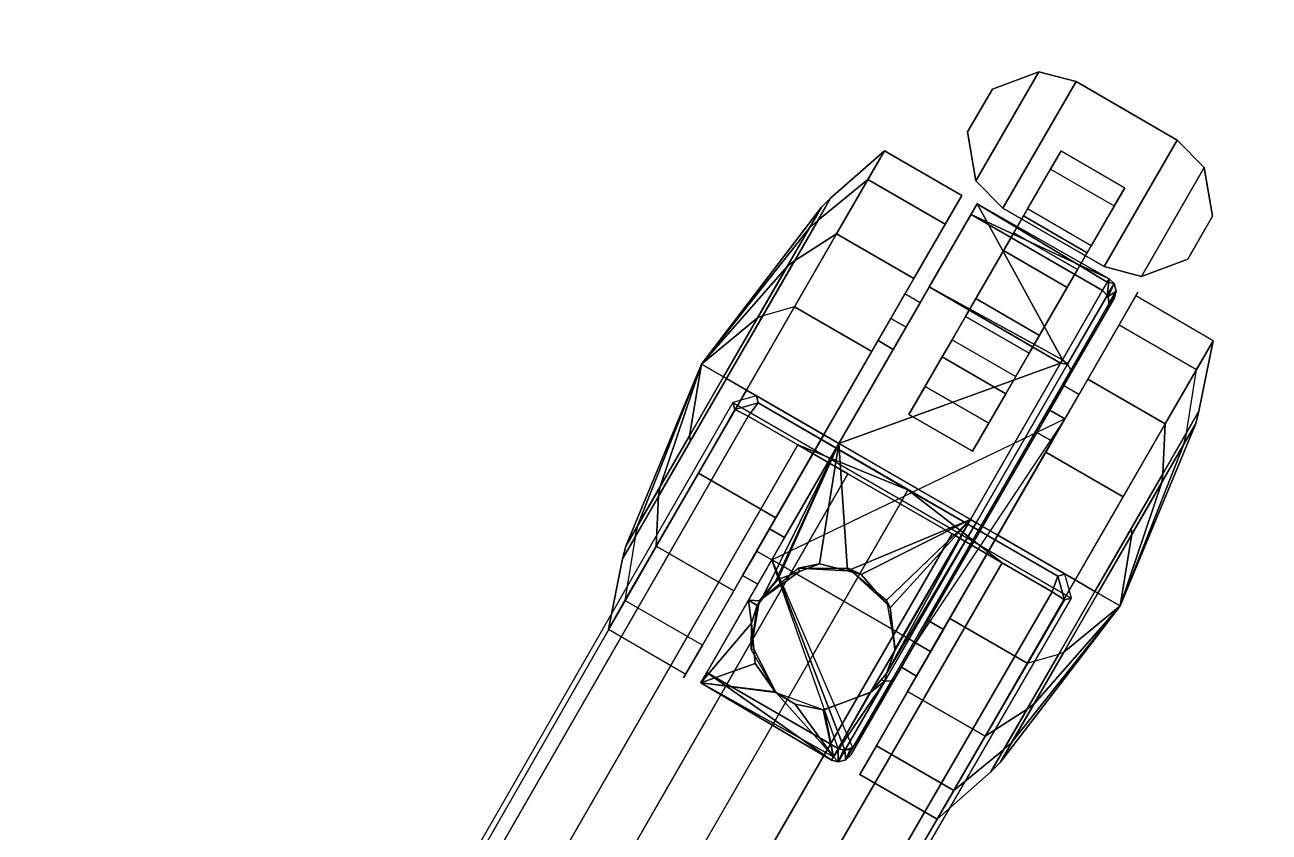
# Model space of a CAD drawing. Header units: feet. Extents: x 1888 to 2477, y 2252 to 2616.
# Drawn here: x 2188.95 to 2193.97, y 2339.6 to 2342.86 of the extents above; entities that cross this region are included whole.
import ezdxf

# ---------------------------------------------------------------- set-up
doc = ezdxf.new("R2010")
doc.units = ezdxf.units.FT
for name, color, linetype in [('TABLE-BASE', 6, 'Continuous'), ('TABLE-CASTER', 6, 'Continuous'), ('TABLE-TOPVEN', 6, 'Continuous')]:
    doc.layers.add(name, color=color, linetype=linetype)

# ---------------------------------------------------------------- blocks, each defined once
blk = doc.blocks.new('table')
at = {"layer": 'TABLE-BASE'}
for points in [[(-0.1623, 23.6606, 2.488), (-0.2628, 23.6319, 2.4908), (-0.2548, 23.6021, 3.1165), (-0.1543, 23.6306, 3.1165)], [(1.1858, 22.7956, 2.4908), (1.1585, 22.8981, 2.488), (-0.1623, 23.6606, 2.488), (-0.2628, 23.6319, 2.4908)], [(1.1285, 22.89, 3.1165), (1.1585, 22.8981, 2.488), (-0.1623, 23.6606, 2.488), (-0.1543, 23.6306, 3.1165)], [(-3.1944, 18.4786, 3.5733), (-3.1442, 18.454, 3.6431), (-0.1978, 23.5741, 3.1879), (-0.2548, 23.6021, 3.1165)], [(-0.2548, 23.6021, 3.1165), (-0.1978, 23.5741, 3.1879), (-0.1543, 23.6306, 3.1165)], [(-0.1978, 23.5741, 3.1879), (0.0154, 23.451, 3.2217), (0.4861, 23.2586, 3.1748), (-0.1543, 23.6306, 3.1165)], [(-0.1543, 23.6306, 3.1165), (-0.1543, 23.6306, 3.1165), (0.4861, 23.2586, 3.1748), (1.1285, 22.89, 3.1165)], [(-2.9336, 18.3324, 3.6824), (0.0154, 23.451, 3.2217), (-0.1978, 23.5741, 3.1879), (-3.1442, 18.454, 3.6431)], [(-2.717, 18.2074, 3.7191), (0.2295, 23.3274, 3.2461), (0.0154, 23.451, 3.2217), (-2.9336, 18.3324, 3.6824)], [(0.2295, 23.3274, 3.2461), (0.4527, 23.1985, 3.2684), (0.4861, 23.2586, 3.1748), (0.0154, 23.451, 3.2217)], [(0.4527, 23.1985, 3.2684), (0.2295, 23.3274, 3.2461), (-2.717, 18.2074, 3.7191), (-2.5, 18.0821, 3.7402)], [(0.89, 22.9461, 3.2217), (0.4861, 23.2586, 3.1748), (0.4527, 23.1985, 3.2684), (0.6759, 23.0697, 3.2461)], [(0.89, 22.9461, 3.2217), (1.1032, 22.823, 3.1879), (1.1285, 22.89, 3.1165), (0.4861, 23.2586, 3.1748)], [(-2.502, 18.0832, 3.7402), (-2.2849, 17.9579, 3.7191), (0.6759, 23.0697, 3.2461), (0.4527, 23.1985, 3.2684)], [(-2.0683, 17.8328, 3.6824), (0.89, 22.9461, 3.2217), (0.6759, 23.0697, 3.2461), (-2.2849, 17.9579, 3.7191)], [(-1.8577, 17.7113, 3.6431), (1.1032, 22.823, 3.1879), (0.89, 22.9461, 3.2217), (-2.0683, 17.8328, 3.6824)], [(1.1032, 22.823, 3.1879), (1.1559, 22.7876, 3.1165), (1.1285, 22.89, 3.1165)], [(1.1858, 22.7956, 2.4908), (1.1585, 22.8981, 2.488), (1.1285, 22.89, 3.1165), (1.1559, 22.7876, 3.1165)], [(1.1559, 22.7876, 3.1165), (1.1032, 22.823, 3.1879), (-1.8577, 17.7113, 3.6431), (-1.8114, 17.6801, 3.5733)]]:
    blk.add_3dface(points, dxfattribs=at)
for points, invisible_edges in [([(-4.6865, 15.9384, 2.9398), (-3.1944, 18.4786, 3.5733), (-0.2548, 23.6021, 3.1165), (-0.2628, 23.6319, 2.4908)], 1), ([(1.1858, 22.7956, 2.4908), (1.1559, 22.7876, 3.1165), (-1.8114, 17.6801, 3.5733), (-3.2652, 15.1178, 2.9398)], 4)]:
    blk.add_3dface(points, dxfattribs=dict(at, invisible_edges=invisible_edges))
at = {"layer": 'TABLE-CASTER'}
for points in [[(0.7418, 24.7892, 0.8077), (0.8476, 24.9725, 0.8077), (1.0461, 25.0463, 0.8077), (0.7771, 24.5804, 0.8077)], [(1.0461, 25.0463, 0.9677), (0.8476, 24.9725, 0.9677), (0.7418, 24.7892, 0.9677), (0.7771, 24.5804, 0.9677)], [(0.8931, 24.4632, 0.8077), (0.7771, 24.5804, 0.8077), (1.0461, 25.0463, 0.8077), (1.2056, 25.0045, 0.8077)], [(1.0461, 25.0463, 0.9677), (0.7771, 24.5804, 0.9677), (0.8931, 24.4632, 0.9677), (1.2056, 25.0045, 0.9677)], [(1.0461, 25.0463, 0.9677), (1.0461, 25.0463, 0.8077), (0.8476, 24.9725, 0.8077), (0.8476, 24.9725, 0.9677)], [(1.0461, 25.0463, 0.9677), (1.2056, 25.0045, 0.9677), (1.2056, 25.0045, 0.8077), (1.0461, 25.0463, 0.8077)], [(0.8931, 24.4632, 0.8077), (1.2056, 25.0045, 0.8077), (1.6386, 24.7545, 0.8077), (1.3261, 24.2132, 0.8077)], [(1.6386, 24.7545, 0.9677), (1.2056, 25.0045, 0.9677), (0.8931, 24.4632, 0.9677), (1.3261, 24.2132, 0.9677)], [(1.6386, 24.7545, 0.9677), (1.6386, 24.7545, 0.8077), (1.2056, 25.0045, 0.8077), (1.2056, 25.0045, 0.9677)], [(0.7418, 24.7892, 0.9677), (0.8476, 24.9725, 0.9677), (0.8476, 24.9725, 0.8077), (0.7418, 24.7892, 0.8077)], [(0.7418, 24.7892, 0.9677), (0.7418, 24.7892, 0.8077), (0.7771, 24.5804, 0.8077), (0.7771, 24.5804, 0.9677)], [(1.4856, 24.1714, 0.8077), (1.3261, 24.2132, 0.8077), (1.6386, 24.7545, 0.8077), (1.7546, 24.6373, 0.8077)], [(1.6386, 24.7545, 0.9677), (1.3261, 24.2132, 0.9677), (1.4856, 24.1714, 0.9677), (1.7546, 24.6373, 0.9677)], [(1.7546, 24.6373, 0.9677), (1.7546, 24.6373, 0.8077), (1.6386, 24.7545, 0.8077), (1.6386, 24.7545, 0.9677)], [(0.3857, 24.7089, 1.336), (0.1551, 24.5056, 1.2846), (0.0004, 24.2378, 1.8203), (0.1805, 24.3535, 2.0469)], [(0.3144, 24.5855, 0.5276), (0.1014, 24.4126, 0.6756), (0.1551, 24.5056, 1.2846), (0.3857, 24.7089, 1.336)], [(0.5117, 24.1622, 2.0469), (0.7169, 24.5177, 1.336), (0.3857, 24.7089, 1.336), (0.1805, 24.3535, 2.0469)], [(0.7169, 24.5177, 1.336), (0.6457, 24.3942, 0.5276), (0.3144, 24.5855, 0.5276), (0.3857, 24.7089, 1.336)], [(1.3693, 24.473, 0.4039), (1.2119, 24.2004, 0.1353), (0.9391, 24.3579, 0.1353), (1.0965, 24.6305, 0.4039)], [(1.4856, 24.1714, 0.8077), (1.7546, 24.6373, 0.8077), (1.7899, 24.4285, 0.8077), (1.6841, 24.2452, 0.8077)], [(1.7899, 24.4285, 0.9677), (1.7546, 24.6373, 0.9677), (1.4856, 24.1714, 0.9677), (1.6841, 24.2452, 0.9677)], [(1.7546, 24.6373, 0.9677), (1.7899, 24.4285, 0.9677), (1.7899, 24.4285, 0.8077), (1.7546, 24.6373, 0.8077)], [(0, 24.0409), (-0.1355, 24.0023, 0.278), (0.1014, 24.4126, 0.6756), (0.3144, 24.5855, 0.5276)], [(0.6457, 24.3942, 0.5276), (0.3313, 23.8497), (0, 24.0409), (0.3144, 24.5855, 0.5276)], [(0.8931, 24.4632, 0.9677), (0.7771, 24.5804, 0.9677), (0.7771, 24.5804, 0.8077), (0.8931, 24.4632, 0.8077)], [(-0.0297, 24.215, 1.7788), (0.0004, 24.2378, 1.8203), (0.1551, 24.5056, 1.2846), (0.1157, 24.4668, 1.2752)], [(0.1157, 24.4668, 1.2752), (0.1551, 24.5056, 1.2846), (0.1014, 24.4126, 0.6756), (0.0652, 24.3794, 0.7026)], [(-0.0297, 24.215, 1.7788), (0.1157, 24.4668, 1.2752), (-0.3979, 23.7967, 1.1276)], [(0.1157, 24.4668, 1.2752), (0.0652, 24.3794, 0.7026), (-0.3979, 23.7967, 1.1276)], [(0.5776, 24.1268, 2.045), (1.1475, 23.8139, 2.033), (0.7822, 24.4811, 1.3303)], [(0.7822, 24.4811, 1.3303), (1.3479, 24.161, 1.2939), (0.7565, 24.4366, 0.7276)], [(1.3397, 24.1467, 1.3244), (0.7822, 24.4811, 1.3303), (1.1475, 23.8139, 2.033)], [(1.3479, 24.161, 1.2939), (0.7822, 24.4811, 1.3303), (1.3397, 24.1467, 1.3244)], [(0.8931, 24.4632, 0.9677), (0.8931, 24.4632, 0.8077), (1.3261, 24.2132, 0.8077), (1.3261, 24.2132, 0.9677)], [(1.2537, 24.2728, 0.5719), (1.271, 24.3028, 0.8077), (0.9982, 24.4603, 0.8077), (0.9809, 24.4303, 0.5719)], [(0.0652, 24.3794, 0.7026), (0.1014, 24.4126, 0.6756), (-0.1355, 24.0023, 0.278), (-0.1575, 23.9936, 0.3289)], [(1.3194, 24.1116, 0.7276), (0.7565, 24.4366, 0.7276), (1.3479, 24.161, 1.2939)], [(1.1679, 24.1242, 0.4065), (1.2537, 24.2728, 0.5719), (0.9809, 24.4303, 0.5719), (0.8951, 24.2817, 0.4065)], [(1.6841, 24.2452, 0.9677), (1.6841, 24.2452, 0.8077), (1.7899, 24.4285, 0.8077), (1.7899, 24.4285, 0.9677)], [(-0.3979, 23.7967, 1.1276), (0.0652, 24.3794, 0.7026), (-0.1575, 23.9936, 0.3289)], [(0.1805, 24.3535, 2.0469), (0.0004, 24.2378, 1.8203), (-0.2901, 23.7345, 2.0318), (-0.2052, 23.6855, 2.3276)], [(0.126, 23.4942, 2.3276), (0.5117, 24.1622, 2.0469), (0.1805, 24.3535, 2.0469), (-0.2052, 23.6855, 2.3276)], [(1.2119, 24.2004, 0.1353), (1.0054, 23.8428, 0.1099), (0.7326, 24.0003, 0.1099), (0.9391, 24.3579, 0.1353)], [(-0.3029, 23.7419, 1.9776), (-0.2901, 23.7345, 2.0318), (0.0004, 24.2378, 1.8203), (-0.0297, 24.215, 1.7788)], [(1.0494, 23.919, 0.3805), (1.1679, 24.1242, 0.4065), (0.8951, 24.2817, 0.4065), (0.7766, 24.0765, 0.3805)], [(1.6841, 24.2452, 0.9677), (1.4856, 24.1714, 0.9677), (1.4856, 24.1714, 0.8077), (1.6841, 24.2452, 0.8077)], [(-0.3979, 23.7967, 1.1276), (-0.3029, 23.7419, 1.9776), (-0.0297, 24.215, 1.7788)], [(1.3261, 24.2132, 0.9677), (1.3261, 24.2132, 0.8077), (1.4856, 24.1714, 0.8077), (1.4856, 24.1714, 0.9677)], [(0.1908, 23.4568, 2.3276), (1.1394, 23.7999, 2.0391), (0.5776, 24.1268, 2.045)], [(1.1475, 23.8139, 2.033), (0.5776, 24.1268, 2.045), (1.1394, 23.7999, 2.0391)], [(1.1475, 23.8139, 2.033), (1.1699, 23.7954, 2.0275), (1.3691, 24.1405, 1.2929), (1.3397, 24.1467, 1.3244)], [(1.3781, 24.1078, 1.2895), (1.3691, 24.1405, 1.2929), (1.1699, 23.7954, 2.0275), (1.1829, 23.7697, 2.0094)], [(1.3479, 24.161, 1.2939), (1.3392, 24.0895, 0.7276), (1.3194, 24.1116, 0.7276)], [(1.3392, 24.0895, 0.7276), (1.3479, 24.161, 1.2939), (1.3691, 24.1405, 1.2929)], [(1.3433, 24.0849, 0.7276), (1.3392, 24.0895, 0.7276), (1.3691, 24.1405, 1.2929)], [(1.3397, 24.1467, 1.3244), (1.3691, 24.1405, 1.2929), (1.3479, 24.161, 1.2939)], [(1.3691, 24.1405, 1.2929), (1.3781, 24.1078, 1.2895), (1.3433, 24.0849, 0.7276)], [(0.4734, 24.0963, 1.2101), (0.3583, 23.8969, 1.651), (0.4233, 23.8594, 1.651), (0.5384, 24.0588, 1.2101)], [(0.9477, 23.7429, 0.5049), (1.0494, 23.919, 0.3805), (0.7766, 24.0765, 0.3805), (0.6749, 23.9004, 0.5049)], [(1.3781, 24.1078, 1.2895), (1.1829, 23.7697, 2.0094), (1.1798, 23.7498, 1.9878), (1.3702, 24.0796, 1.2856)], [(1.4615, 24.0878, 1.336), (1.2563, 23.7323, 2.0469), (1.5876, 23.5411, 2.0469), (1.7928, 23.8965, 1.336)], [(1.3702, 24.0796, 1.2856), (1.3394, 24.0263, 0.7276), (1.3469, 24.0452, 0.7276)], [(1.3459, 24.056, 0.7276), (1.3433, 24.0849, 0.7276), (1.3781, 24.1078, 1.2895)], [(1.3469, 24.0452, 0.7276), (1.3459, 24.056, 0.7276), (1.3781, 24.1078, 1.2895)], [(1.3469, 24.0452, 0.7276), (1.3781, 24.1078, 1.2895), (1.3702, 24.0796, 1.2856)], [(0.3313, 23.8497), (-0.0792, 23.1388), (-0.4104, 23.33), (0, 24.0409)], [(-0.1575, 23.9936, 0.3289), (-0.3029, 23.7419, 0.2776), (-0.3979, 23.7967, 1.1276)], [(-0.1575, 23.9936, 0.3289), (-0.1355, 24.0023, 0.278), (-0.2901, 23.7345, 0.2235), (-0.3029, 23.7419, 0.2776)], [(1.0054, 23.8428, 0.1099), (0.8328, 23.5437, 0.3379), (0.56, 23.7012, 0.3379), (0.7326, 24.0003, 0.1099)], [(1.0759, 23.4198), (1.3903, 23.9643, 0.5276), (1.7215, 23.7731, 0.5276), (1.4071, 23.2285)], [(0.3583, 23.8969, 1.651), (0.1259, 23.4943, 1.8276), (0.1908, 23.4568, 1.8276), (0.4233, 23.8594, 1.651)], [(1.5876, 23.5411, 2.0469), (1.5774, 23.3274, 1.8203), (1.732, 23.5952, 1.2846), (1.7928, 23.8965, 1.336)], [(1.7928, 23.8965, 1.336), (1.732, 23.5952, 1.2846), (1.6783, 23.5022, 0.6756), (1.7215, 23.7731, 0.5276)], [(1.1394, 23.7999, 2.0391), (1.1699, 23.7954, 2.0275), (1.1475, 23.8139, 2.033)], [(-0.6709, 23.1044, 0.7026), (-0.7214, 23.0169, 1.2752), (-0.3979, 23.7967, 1.1276)], [(-0.3979, 23.7967, 1.1276), (-0.7214, 23.0169, 1.2752), (-0.5761, 23.2687, 1.7788)], [(-0.4482, 23.4901, 0.3289), (-0.6709, 23.1044, 0.7026), (-0.3979, 23.7967, 1.1276)], [(-0.5761, 23.2687, 1.7788), (-0.3029, 23.7419, 1.9776), (-0.3979, 23.7967, 1.1276)], [(-0.3029, 23.7419, 0.2776), (-0.4482, 23.4901, 0.3289), (-0.3979, 23.7967, 1.1276)], [(1.1394, 23.7999, 2.0391), (0.1908, 23.4568, 2.3276), (0.7537, 23.1318, 2.3276)], [(0.7537, 23.1318, 2.3276), (0.7785, 23.1175, 2.3204), (1.1699, 23.7954, 2.0275), (1.1394, 23.7999, 2.0391)], [(1.1829, 23.7697, 2.0094), (1.1699, 23.7954, 2.0275), (0.7785, 23.1175, 2.3204), (0.7994, 23.1055, 2.2963)], [(1.1829, 23.7697, 2.0094), (0.7994, 23.1055, 2.2963), (0.8057, 23.1018, 2.2676), (1.1798, 23.7498, 1.9878)], [(-0.2052, 23.6855, 2.3276), (-0.2901, 23.7345, 2.0318), (-0.5807, 23.2312, 1.8203), (-0.5909, 23.0175, 2.0469)], [(-0.5761, 23.2687, 1.7788), (-0.5807, 23.2312, 1.8203), (-0.2901, 23.7345, 2.0318), (-0.3029, 23.7419, 1.9776)], [(-0.3029, 23.7419, 0.2776), (-0.2901, 23.7345, 0.2235), (-0.4448, 23.4667, 0.278), (-0.4482, 23.4901, 0.3289)], [(0.8328, 23.5437, 0.3379), (0.7633, 23.4235, 0.7276), (0.4905, 23.581, 0.7276), (0.56, 23.7012, 0.3379)], [(1.2563, 23.7323, 2.0469), (0.8706, 23.0643, 2.3276), (1.2019, 22.8731, 2.3276), (1.5876, 23.5411, 2.0469)], [(1.1533, 23.7038, 1.2101), (1.0381, 23.5044, 1.651), (1.1031, 23.4669, 1.651), (1.2182, 23.6663, 1.2101)], [(-0.2596, 22.8262, 2.0469), (0.126, 23.4942, 2.3276), (-0.2052, 23.6855, 2.3276), (-0.5909, 23.0175, 2.0469)], [(1.7181, 23.5416, 1.2752), (1.732, 23.5952, 1.2846), (1.5774, 23.3274, 1.8203), (1.5727, 23.2899, 1.7788)], [(1.6676, 23.4542, 0.7026), (1.6783, 23.5022, 0.6756), (1.732, 23.5952, 1.2846), (1.7181, 23.5416, 1.2752)], [(0.5185, 22.6043, 0.7276), (-0.0964, 22.9593, 0.7276), (1.1579, 23.5618, 0.7276)], [(1.2019, 22.8731, 2.3276), (1.2868, 22.824, 2.0318), (1.5774, 23.3274, 1.8203), (1.5876, 23.5411, 2.0469)], [(1.6676, 23.4542, 0.7026), (1.7181, 23.5416, 1.2752), (1.3946, 22.7618, 1.1276)], [(1.3946, 22.7618, 1.1276), (1.7181, 23.5416, 1.2752), (1.5727, 23.2899, 1.7788)], [(-0.4482, 23.4901, 0.3289), (-0.4448, 23.4667, 0.278), (-0.6817, 23.0564, 0.6756), (-0.6709, 23.1044, 0.7026)], [(0.1259, 23.4943, 1.8276), (-0.1066, 23.0917, 1.651), (-0.0416, 23.0542, 1.651), (0.1908, 23.4568, 1.8276)], [(1.0381, 23.5044, 1.651), (0.8057, 23.1018, 1.8276), (0.8706, 23.0643, 1.8276), (1.1031, 23.4669, 1.651)], [(1.4449, 23.0685, 0.3289), (1.4414, 23.0919, 0.278), (1.6783, 23.5022, 0.6756), (1.6676, 23.4542, 0.7026)], [(-0.196, 22.7869, 2.045), (-0.1441, 22.7836, 2.062), (0.1908, 23.4568, 2.3276)], [(-0.0807, 22.8666, 2.1383), (0.1908, 23.4568, 2.3276), (-0.1441, 22.7836, 2.062)], [(-0.0807, 22.8666, 2.1383), (-0.0702, 22.8752, 2.1463), (0.1908, 23.4568, 2.3276)], [(-0.0702, 22.8752, 2.1463), (0.0215, 22.9097, 2.1865), (0.1073, 22.9419, 2.2241), (0.1908, 23.4568, 2.3276)], [(0.1908, 23.4568, 2.3276), (0.1073, 22.9419, 2.2241), (0.2271, 22.9115, 2.2381)], [(0.2271, 22.9115, 2.2381), (0.7537, 23.1318, 2.3276), (0.1908, 23.4568, 2.3276)], [(1.4449, 23.0685, 0.3289), (1.6676, 23.4542, 0.7026), (1.3946, 22.7618, 1.1276)], [(0.6654, 22.7089), (1.0759, 23.4198), (1.4071, 23.2285), (0.9967, 22.5176)], [(-0.0792, 23.1388), (-0.3936, 22.5942, 0.5276), (-0.7248, 22.7855, 0.5276), (-0.4104, 23.33)], [(1.5727, 23.2899, 1.7788), (1.5774, 23.3274, 1.8203), (1.2868, 22.824, 2.0318), (1.2996, 22.8167, 1.9776)], [(1.5727, 23.2899, 1.7788), (1.2996, 22.8167, 1.9776), (1.3946, 22.7618, 1.1276)], [(-0.5909, 23.0175, 2.0469), (-0.5807, 23.2312, 1.8203), (-0.7354, 22.9634, 1.2846), (-0.7961, 22.662, 1.336)], [(-0.7214, 23.0169, 1.2752), (-0.7354, 22.9634, 1.2846), (-0.5807, 23.2312, 1.8203), (-0.5761, 23.2687, 1.7788)], [(0.7537, 23.1318, 2.3276), (0.2271, 22.9115, 2.2381), (0.2863, 22.8964, 2.245)], [(0.7537, 23.1318, 2.3276), (0.2863, 22.8964, 2.245), (0.387, 22.7801, 2.2236)], [(0.387, 22.7801, 2.2236), (0.4104, 22.7532, 2.2187), (0.7537, 23.1318, 2.3276)], [(0.7994, 23.1055, 2.2963), (0.7785, 23.1175, 2.3204), (0.3871, 22.4396, 2.0275), (0.4159, 22.4413, 2.0094)], [(0.7785, 23.1175, 2.3204), (0.3939, 22.4736, 2.061), (0.3871, 22.4396, 2.0275)], [(0.7785, 23.1175, 2.3204), (0.7537, 23.1318, 2.3276), (0.3939, 22.4736, 2.061)], [(0.4303, 22.5716, 2.1383), (0.3939, 22.4736, 2.061), (0.7537, 23.1318, 2.3276)], [(0.4299, 22.5754, 2.14), (0.7537, 23.1318, 2.3276), (0.4104, 22.7532, 2.2187)], [(0.7537, 23.1318, 2.3276), (0.4299, 22.5754, 2.14), (0.4303, 22.5716, 2.1383)], [(-0.6709, 23.1044, 0.7026), (-0.6817, 23.0564, 0.6756), (-0.7354, 22.9634, 1.2846), (-0.7214, 23.0169, 1.2752)], [(-0.1066, 23.0917, 1.651), (-0.2217, 22.8923, 1.2101), (-0.1568, 22.8548, 1.2101), (-0.0416, 23.0542, 1.651)], [(0.7994, 23.1055, 2.2963), (0.4159, 22.4413, 2.0094), (0.4316, 22.4539, 1.9878), (0.8057, 23.1018, 2.2676)], [(0.8706, 23.0643, 2.3276), (0.485, 22.3963, 2.0469), (0.8162, 22.2051, 2.0469), (1.2019, 22.8731, 2.3276)], [(0.8057, 23.1018, 1.8276), (0.5732, 22.6992, 1.651), (0.6382, 22.6617, 1.651), (0.8706, 23.0643, 1.8276)], [(1.2996, 22.8167, 0.2776), (1.2868, 22.824, 0.2235), (1.4414, 23.0919, 0.278), (1.4449, 23.0685, 0.3289)], [(1.2996, 22.8167, 0.2776), (1.4449, 23.0685, 0.3289), (1.3946, 22.7618, 1.1276)], [(-0.7961, 22.662, 1.336), (-0.7354, 22.9634, 1.2846), (-0.6817, 23.0564, 0.6756), (-0.7248, 22.7855, 0.5276)], [(-0.4648, 22.4708, 1.336), (-0.2596, 22.8262, 2.0469), (-0.5909, 23.0175, 2.0469), (-0.7961, 22.662, 1.336)], [(-0.2217, 22.8923, 1.2101), (-0.1614, 22.9968, 0.7276), (-0.0964, 22.9593, 0.7276), (-0.1568, 22.8548, 1.2101)], [(-0.0964, 22.9593, 0.7276), (0.2485, 22.1569, 0.7276), (0.2166, 22.1455, 0.7276)], [(0.2166, 22.1455, 0.7276), (0.188, 22.152, 0.7276), (-0.0964, 22.9593, 0.7276), (0.2166, 22.1455, 0.7276)], [(0.0164, 22.9235, 2.5276), (0.0215, 22.9097, 2.1865), (-0.1474, 22.7861, 2.5276)], [(-0.0702, 22.8752, 2.1463), (-0.1474, 22.7861, 2.5276), (0.0215, 22.9097, 2.1865)], [(0.0215, 22.9097, 2.1865), (0.0164, 22.9235, 2.5276), (0.1073, 22.9419, 2.2241)], [(0.2271, 22.9115, 2.2381), (0.1073, 22.9419, 2.2241), (0.0164, 22.9235, 2.5276)], [(0.0164, 22.9235, 2.5276), (0.2301, 22.9235, 2.5276), (0.2271, 22.9115, 2.2381)], [(0.2301, 22.9235, 2.5276), (0.2863, 22.8964, 2.245), (0.2271, 22.9115, 2.2381)], [(0.2863, 22.8964, 2.245), (0.2301, 22.9235, 2.5276), (0.387, 22.7801, 2.2236)], [(0.3939, 22.7861, 2.5276), (0.387, 22.7801, 2.2236), (0.2301, 22.9235, 2.5276)], [(-0.0807, 22.8666, 2.1383), (-0.1441, 22.7836, 2.062), (-0.1582, 22.7652, 2.045), (-0.1474, 22.7861, 2.5276)], [(-0.1474, 22.7861, 2.5276), (-0.0702, 22.8752, 2.1463), (-0.0807, 22.8666, 2.1383)], [(0.8162, 22.2051, 2.0469), (0.9962, 22.3207, 1.8203), (1.2868, 22.824, 2.0318), (1.2019, 22.8731, 2.3276)], [(1.2996, 22.8167, 1.9776), (1.2868, 22.824, 2.0318), (0.9962, 22.3207, 1.8203), (1.0264, 22.3435, 1.7788)], [(1.3946, 22.7618, 1.1276), (1.2996, 22.8167, 1.9776), (1.0264, 22.3435, 1.7788)], [(1.1542, 22.5649, 0.3289), (1.1322, 22.5562, 0.278), (1.2868, 22.824, 0.2235), (1.2996, 22.8167, 0.2776)], [(1.1542, 22.5649, 0.3289), (1.2996, 22.8167, 0.2776), (1.3946, 22.7618, 1.1276)], [(-0.4006, 22.4325, 1.3303), (-0.1838, 22.688, 1.9716), (-0.196, 22.7869, 2.045)], [(-0.196, 22.7869, 2.045), (-0.1587, 22.7645, 2.0444), (-0.1582, 22.7652, 2.045)], [(-0.1587, 22.7645, 2.0444), (-0.196, 22.7869, 2.045), (-0.1838, 22.688, 1.9716)], [(-0.1441, 22.7836, 2.062), (-0.196, 22.7869, 2.045), (-0.1582, 22.7652, 2.045)], [(-0.1474, 22.7861, 2.5276), (-0.1582, 22.7652, 2.045), (-0.1587, 22.7645, 2.0444), (-0.1845, 22.5755, 2.5276)], [(-0.1845, 22.5755, 2.5276), (-0.1587, 22.7645, 2.0444), (-0.1838, 22.688, 1.9716)], [(0.387, 22.7801, 2.2236), (0.3939, 22.7861, 2.5276), (0.4104, 22.7532, 2.2187)], [(0.431, 22.5755, 2.5276), (0.4104, 22.7532, 2.2187), (0.3939, 22.7861, 2.5276)], [(0.4104, 22.7532, 2.2187), (0.431, 22.5755, 2.5276), (0.4299, 22.5754, 2.14)], [(1.0264, 22.3435, 1.7788), (0.881, 22.0918, 1.2752), (1.3946, 22.7618, 1.1276)], [(0.881, 22.0918, 1.2752), (0.9315, 22.1792, 0.7026), (1.3946, 22.7618, 1.1276)], [(1.3946, 22.7618, 1.1276), (0.9315, 22.1792, 0.7026), (1.1542, 22.5649, 0.3289)], [(-0.1678, 22.516, 1.7998), (-0.1734, 22.5767, 1.8604), (-0.1838, 22.688, 1.9716), (-0.4006, 22.4325, 1.3303)], [(-0.1734, 22.5767, 1.8604), (-0.1845, 22.5755, 2.5276), (-0.1838, 22.688, 1.9716)], [(0.351, 22.1643, 0.5276), (0.6654, 22.7089), (0.9967, 22.5176), (0.6823, 21.9731, 0.5276)], [(0.5732, 22.6992, 1.651), (0.4581, 22.4998, 1.2101), (0.5231, 22.4623, 1.2101), (0.6382, 22.6617, 1.651)], [(0.4581, 22.4998, 1.2101), (0.5185, 22.6043, 0.7276), (0.5834, 22.5668, 0.7276), (0.5231, 22.4623, 1.2101)], [(-0.1845, 22.5755, 2.5276), (-0.1734, 22.5767, 1.8604), (-0.0776, 22.3904, 2.5276)], [(-0.1678, 22.516, 1.7998), (-0.0776, 22.3904, 2.5276), (-0.1734, 22.5767, 1.8604)], [(0.3241, 22.3904, 2.5276), (0.4303, 22.5716, 2.1383), (0.431, 22.5755, 2.5276)], [(0.4303, 22.5716, 2.1383), (0.3241, 22.3904, 2.5276), (0.3939, 22.4736, 2.061)], [(0.4303, 22.5716, 2.1383), (0.4299, 22.5754, 2.14), (0.431, 22.5755, 2.5276)], [(0.9967, 22.5176), (1.1322, 22.5562, 0.278), (0.8953, 22.1459, 0.6756), (0.6823, 21.9731, 0.5276)], [(0.9315, 22.1792, 0.7026), (0.8953, 22.1459, 0.6756), (1.1322, 22.5562, 0.278), (1.1542, 22.5649, 0.3289)], [(-0.1678, 22.516, 1.7998), (-0.4006, 22.4325, 1.3303), (-0.0818, 22.394, 1.6962)], [(-0.3749, 22.477, 0.7276), (0.1595, 22.1026, 1.2939), (-0.4006, 22.4325, 1.3303)], [(0.1595, 22.1026, 1.2939), (-0.3749, 22.477, 0.7276), (0.188, 22.152, 0.7276)], [(-0.0772, 22.3911, 1.6959), (-0.1678, 22.516, 1.7998), (-0.0818, 22.394, 1.6962)], [(-0.1678, 22.516, 1.7998), (-0.0772, 22.3911, 1.6959), (-0.0776, 22.3904, 2.5276)], [(0.1673, 22.1161, 1.3254), (-0.4006, 22.4325, 1.3303), (0.1595, 22.1026, 1.2939)], [(-0.4006, 22.4325, 1.3303), (0.1673, 22.1161, 1.3254), (-0.0772, 22.3911, 1.6959)], [(-0.0772, 22.3911, 1.6959), (-0.0818, 22.394, 1.6962), (-0.4006, 22.4325, 1.3303)], [(0.1879, 22.0945, 1.2929), (0.3871, 22.4396, 2.0275), (0.1673, 22.1161, 1.3254)], [(0.3272, 22.393, 1.9716), (0.1673, 22.1161, 1.3254), (0.3871, 22.4396, 2.0275)], [(0.4159, 22.4413, 2.0094), (0.3871, 22.4396, 2.0275), (0.1879, 22.0945, 1.2929), (0.2207, 22.1032, 1.2895)], [(0.4159, 22.4413, 2.0094), (0.2207, 22.1032, 1.2895), (0.2412, 22.1241, 1.2856), (0.4316, 22.4539, 1.9878)], [(0.3711, 22.446, 2.0304), (0.3939, 22.4736, 2.061), (0.3241, 22.3904, 2.5276)], [(0.3711, 22.446, 2.0304), (0.3241, 22.3904, 2.5276), (0.3272, 22.393, 1.9716)], [(0.3871, 22.4396, 2.0275), (0.3711, 22.446, 2.0304), (0.3272, 22.393, 1.9716)], [(0.3711, 22.446, 2.0304), (0.3871, 22.4396, 2.0275), (0.3939, 22.4736, 2.061)], [(0.003, 22.3414, 1.6903), (-0.0776, 22.3904, 2.5276), (-0.0772, 22.3911, 1.6959)], [(-0.0776, 22.3904, 2.5276), (0.003, 22.3414, 1.6903), (0.1233, 22.3173, 2.5276)], [(0.003, 22.3414, 1.6903), (-0.0772, 22.3911, 1.6959), (0.1673, 22.1161, 1.3254)], [(0.3236, 22.3917, 1.9678), (0.3241, 22.3904, 2.5276), (0.1233, 22.3173, 2.5276), (0.1275, 22.3173, 1.7622)], [(0.3236, 22.3917, 1.9678), (0.1275, 22.3173, 1.7622), (0.1673, 22.1161, 1.3254)], [(0.1673, 22.1161, 1.3254), (0.3272, 22.393, 1.9716), (0.3236, 22.3917, 1.9678)], [(0.485, 22.3963, 2.0469), (0.2798, 22.0409, 1.336), (0.611, 21.8496, 1.336), (0.8162, 22.2051, 2.0469)], [(0.3236, 22.3917, 1.9678), (0.3272, 22.393, 1.9716), (0.3241, 22.3904, 2.5276)], [(0.1234, 22.3181, 1.7598), (0.1233, 22.3173, 2.5276), (0.003, 22.3414, 1.6903)], [(0.1673, 22.1161, 1.3254), (0.1234, 22.3181, 1.7598), (0.003, 22.3414, 1.6903)], [(0.1275, 22.3173, 1.7622), (0.1233, 22.3173, 2.5276), (0.1234, 22.3181, 1.7598)], [(0.1234, 22.3181, 1.7598), (0.1673, 22.1161, 1.3254), (0.1275, 22.3173, 1.7622)], [(0.611, 21.8496, 1.336), (0.8416, 22.0529, 1.2846), (0.9962, 22.3207, 1.8203), (0.8162, 22.2051, 2.0469)], [(1.0264, 22.3435, 1.7788), (0.9962, 22.3207, 1.8203), (0.8416, 22.0529, 1.2846), (0.881, 22.0918, 1.2752)], [(0.2719, 22.1773, 0.7276), (0.2412, 22.1241, 1.2856), (0.2207, 22.1032, 1.2895), (0.2485, 22.1569, 0.7276)], [(0.2485, 22.1569, 0.7276), (0.2207, 22.1032, 1.2895), (0.2393, 22.1488, 0.7276)], [(0.2798, 22.0409, 1.336), (0.351, 22.1643, 0.5276), (0.6823, 21.9731, 0.5276), (0.611, 21.8496, 1.336)], [(0.881, 22.0918, 1.2752), (0.8416, 22.0529, 1.2846), (0.8953, 22.1459, 0.6756), (0.9315, 22.1792, 0.7026)], [(0.188, 22.152, 0.7276), (0.1879, 22.0945, 1.2929), (0.1595, 22.1026, 1.2939)], [(0.1673, 22.1161, 1.3254), (0.1595, 22.1026, 1.2939), (0.1879, 22.0945, 1.2929)], [(0.1879, 22.0945, 1.2929), (0.188, 22.152, 0.7276), (0.211, 22.1447, 0.7276)], [(0.211, 22.1447, 0.7276), (0.2166, 22.1455, 0.7276), (0.1879, 22.0945, 1.2929)], [(0.2207, 22.1032, 1.2895), (0.1879, 22.0945, 1.2929), (0.2166, 22.1455, 0.7276)], [(0.2166, 22.1455, 0.7276), (0.2393, 22.1488, 0.7276), (0.2207, 22.1032, 1.2895)], [(0.6823, 21.9731, 0.5276), (0.8953, 22.1459, 0.6756), (0.8416, 22.0529, 1.2846), (0.611, 21.8496, 1.336)]]:
    blk.add_3dface(points, dxfattribs=at)
for points, invisible_edges in [([(1.0965, 24.6305, 0.4039), (0.9809, 24.4303, 0.5719), (1.1415, 24.7084, 0.8077)], 3), ([(0.9982, 24.4603, 0.8077), (1.1415, 24.7084, 0.8077), (0.9809, 24.4303, 0.5719)], 2), ([(1.1415, 24.7084, 0.8077), (1.3693, 24.473, 0.4039), (1.0965, 24.6305, 0.4039)], 3), ([(1.1415, 24.7084, 0.8077), (1.4143, 24.5509, 0.8077), (1.3693, 24.473, 0.4039)], 12), ([(0.9391, 24.3579, 0.1353), (0.8951, 24.2817, 0.4065), (1.0965, 24.6305, 0.4039)], 3), ([(0.9809, 24.4303, 0.5719), (1.0965, 24.6305, 0.4039), (0.8951, 24.2817, 0.4065)], 3), ([(0.5117, 24.1622, 2.0469), (0.3585, 23.8968, 1.651), (0.7169, 24.5177, 1.336)], 3), ([(0.4736, 24.0962, 1.2101), (0.7169, 24.5177, 1.336), (0.3585, 23.8968, 1.651)], 3), ([(0.7169, 24.5177, 1.336), (0.4736, 24.0962, 1.2101), (0.6457, 24.3942, 0.5276)], 3), ([(1.4143, 24.5509, 0.8077), (1.271, 24.3028, 0.8077), (1.3693, 24.473, 0.4039)], 2), ([(0.7565, 24.4366, 0.7276), (0.478, 23.9543, 0.7276), (0.7822, 24.4811, 1.3303)], 2), ([(0.5384, 24.0588, 1.2101), (0.7822, 24.4811, 1.3303), (0.478, 23.9543, 0.7276)], 3), ([(0.7822, 24.4811, 1.3303), (0.5384, 24.0588, 1.2101), (0.5776, 24.1268, 2.045)], 3), ([(1.3693, 24.473, 0.4039), (1.2537, 24.2728, 0.5719), (1.2119, 24.2004, 0.1353)], 3), ([(1.2537, 24.2728, 0.5719), (1.3693, 24.473, 0.4039), (1.271, 24.3028, 0.8077)], 3), ([(0.6457, 24.3942, 0.5276), (0.4133, 23.9917, 0.7276), (0.3313, 23.8497)], 3), ([(0.4133, 23.9917, 0.7276), (0.6457, 24.3942, 0.5276), (0.4736, 24.0962, 1.2101)], 3), ([(0.478, 23.9543, 0.7276), (0.7565, 24.4366, 0.7276), (0.6325, 23.8269, 0.7276)], 14), ([(1.3194, 24.1116, 0.7276), (0.6325, 23.8269, 0.7276), (0.7565, 24.4366, 0.7276)], 3), ([(0.7326, 24.0003, 0.1099), (0.7766, 24.0765, 0.3805), (0.9391, 24.3579, 0.1353)], 3), ([(0.8951, 24.2817, 0.4065), (0.9391, 24.3579, 0.1353), (0.7766, 24.0765, 0.3805)], 3), ([(1.1679, 24.1242, 0.4065), (1.2119, 24.2004, 0.1353), (1.2537, 24.2728, 0.5719)], 3), ([(1.2119, 24.2004, 0.1353), (1.1679, 24.1242, 0.4065), (1.0054, 23.8428, 0.1099)], 3), ([(0.126, 23.4942, 2.3276), (0.126, 23.4942, 1.8276), (0.5117, 24.1622, 2.0469)], 3), ([(0.3585, 23.8968, 1.651), (0.5117, 24.1622, 2.0469), (0.126, 23.4942, 1.8276)], 3), ([(0.5776, 24.1268, 2.045), (0.4233, 23.8594, 1.651), (0.1908, 23.4568, 2.3276)], 3), ([(0.4233, 23.8594, 1.651), (0.5776, 24.1268, 2.045), (0.5384, 24.0588, 1.2101)], 3), ([(0.478, 23.9543, 0.7276), (0.4131, 23.9918, 0.7276), (0.4734, 24.0963, 1.2101)], 12), ([(0.478, 23.9543, 0.7276), (0.4734, 24.0963, 1.2101), (0.5384, 24.0588, 1.2101)], 3), ([(0.6325, 23.8269, 0.7276), (1.3194, 24.1116, 0.7276), (1.3392, 24.0895, 0.7276)], 13), ([(0.7766, 24.0765, 0.3805), (0.7326, 24.0003, 0.1099), (0.6749, 23.9004, 0.5049)], 3), ([(1.0494, 23.919, 0.3805), (1.0054, 23.8428, 0.1099), (1.1679, 24.1242, 0.4065)], 3), ([(1.1798, 23.7498, 1.9878), (1.0381, 23.5044, 1.651), (1.3702, 24.0796, 1.2856)], 3), ([(1.1533, 23.7038, 1.2101), (1.3702, 24.0796, 1.2856), (1.0381, 23.5044, 1.651)], 3), ([(1.3702, 24.0796, 1.2856), (1.1533, 23.7038, 1.2101), (1.3394, 24.0263, 0.7276)], 3), ([(1.2182, 23.6663, 1.2101), (1.4706, 24.1036, 1.1276), (1.1579, 23.5618, 0.7276)], 3), ([(1.3903, 23.9643, 0.5276), (1.1579, 23.5618, 0.7276), (1.4706, 24.1036, 1.1276)], 3), ([(1.2182, 23.6663, 1.2101), (1.4615, 24.0878, 1.336), (1.4706, 24.1036, 1.1276)], 13), ([(1.4615, 24.0878, 1.336), (1.2182, 23.6663, 1.2101), (1.2563, 23.7323, 2.0469)], 3), ([(1.3459, 24.056, 0.7276), (1.3392, 24.0895, 0.7276), (1.3433, 24.0849, 0.7276)], 1), ([(1.4706, 24.1036, 1.1276), (1.7215, 23.7731, 0.5276), (1.3903, 23.9643, 0.5276)], 3), ([(1.4706, 24.1036, 1.1276), (1.4615, 24.0878, 1.336), (1.7928, 23.8965, 1.336)], 14), ([(1.7215, 23.7731, 0.5276), (1.4706, 24.1036, 1.1276), (1.7928, 23.8965, 1.336)], 3), ([(-0.4104, 23.33), (-0.2901, 23.7345, 0.2235), (0, 24.0409)], 3), ([(-0.1355, 24.0023, 0.278), (0, 24.0409), (-0.2901, 23.7345, 0.2235)], 3), ([(1.3469, 24.0452, 0.7276), (0.6325, 23.8269, 0.7276), (1.3459, 24.056, 0.7276)], 3), ([(0.6325, 23.8269, 0.7276), (1.3469, 24.0452, 0.7276), (0.9053, 23.6694, 0.7276)], 3), ([(0.9053, 23.6694, 0.7276), (1.3394, 24.0263, 0.7276), (0.7633, 23.4235, 0.7276)], 3), ([(1.0929, 23.5993, 0.7276), (0.7633, 23.4235, 0.7276), (1.3394, 24.0263, 0.7276)], 3), ([(1.3394, 24.0263, 0.7276), (0.9053, 23.6694, 0.7276), (1.3469, 24.0452, 0.7276)], 3), ([(1.0929, 23.5993, 0.7276), (1.3394, 24.0263, 0.7276), (1.1533, 23.7038, 1.2101)], 2), ([(-0.1614, 22.9968, 0.7276), (0.4131, 23.9918, 0.7276), (0.4905, 23.581, 0.7276)], 14), ([(-0.1612, 22.9967, 0.7276), (0.3313, 23.8497), (0.4133, 23.9917, 0.7276)], 3), ([(0.478, 23.9543, 0.7276), (0.4905, 23.581, 0.7276), (0.4131, 23.9918, 0.7276)], 3), ([(0.56, 23.7012, 0.3379), (0.6749, 23.9004, 0.5049), (0.7326, 24.0003, 0.1099)], 3), ([(0.4905, 23.581, 0.7276), (0.478, 23.9543, 0.7276), (0.6325, 23.8269, 0.7276)], 3), ([(1.0054, 23.8428, 0.1099), (1.0494, 23.919, 0.3805), (0.8328, 23.5437, 0.3379)], 3), ([(0.9477, 23.7429, 0.5049), (0.8328, 23.5437, 0.3379), (1.0494, 23.919, 0.3805)], 3), ([(1.3903, 23.9643, 0.5276), (1.0759, 23.4198), (1.1579, 23.5618, 0.7276)], 14), ([(0.1908, 23.4568, 1.8276), (0.1908, 23.4568, 2.3276), (0.4233, 23.8594, 1.651)], 3), ([(0.6749, 23.9004, 0.5049), (0.56, 23.7012, 0.3379), (0.6325, 23.8269, 0.7276)], 3), ([(0.6325, 23.8269, 0.7276), (0.9477, 23.7429, 0.5049), (0.6749, 23.9004, 0.5049)], 3), ([(0.3313, 23.8497), (-0.1612, 22.9967, 0.7276), (-0.0792, 23.1388)], 3), ([(0.4905, 23.581, 0.7276), (0.6325, 23.8269, 0.7276), (0.56, 23.7012, 0.3379)], 2), ([(0.6325, 23.8269, 0.7276), (0.9053, 23.6694, 0.7276), (0.9477, 23.7429, 0.5049)], 12), ([(1.7215, 23.7731, 0.5276), (1.6783, 23.5022, 0.6756), (1.4071, 23.2285)], 3), ([(-0.2901, 23.7345, 0.2235), (-0.4104, 23.33), (-0.4448, 23.4667, 0.278)], 3), ([(0.8328, 23.5437, 0.3379), (0.9477, 23.7429, 0.5049), (0.7633, 23.4235, 0.7276)], 3), ([(0.9053, 23.6694, 0.7276), (0.7633, 23.4235, 0.7276), (0.9477, 23.7429, 0.5049)], 2), ([(0.8057, 23.1018, 2.2676), (0.8057, 23.1018, 1.8276), (1.1798, 23.7498, 1.9878)], 3), ([(1.0381, 23.5044, 1.651), (1.1798, 23.7498, 1.9878), (0.8057, 23.1018, 1.8276)], 3), ([(1.2563, 23.7323, 2.0469), (1.1031, 23.4669, 1.651), (0.8706, 23.0643, 2.3276)], 3), ([(1.1579, 23.5618, 0.7276), (1.0929, 23.5993, 0.7276), (1.1533, 23.7038, 1.2101)], 12), ([(1.1031, 23.4669, 1.651), (1.2563, 23.7323, 2.0469), (1.2182, 23.6663, 1.2101)], 3), ([(1.1579, 23.5618, 0.7276), (1.1533, 23.7038, 1.2101), (1.2182, 23.6663, 1.2101)], 3), ([(1.1579, 23.5618, 0.7276), (-0.0964, 22.9593, 0.7276), (1.0929, 23.5993, 0.7276)], 3), ([(-0.1614, 22.9968, 0.7276), (0.4905, 23.581, 0.7276), (-0.0964, 22.9593, 0.7276)], 3), ([(0.7633, 23.4235, 0.7276), (-0.0964, 22.9593, 0.7276), (0.4905, 23.581, 0.7276)], 3), ([(0.5834, 22.5668, 0.7276), (0.5185, 22.6043, 0.7276), (1.1579, 23.5618, 0.7276)], 2), ([(1.1579, 23.5618, 0.7276), (0.6654, 22.7089), (0.5834, 22.5668, 0.7276)], 3), ([(0.6654, 22.7089), (1.1579, 23.5618, 0.7276), (1.0759, 23.4198)], 3), ([(-0.2596, 22.8262, 2.0469), (-0.1064, 23.0916, 1.651), (0.126, 23.4942, 2.3276)], 3), ([(0.126, 23.4942, 1.8276), (0.126, 23.4942, 2.3276), (-0.1064, 23.0916, 1.651)], 3), ([(1.6783, 23.5022, 0.6756), (1.4414, 23.0919, 0.278), (1.4071, 23.2285)], 14), ([(-0.6817, 23.0564, 0.6756), (-0.4448, 23.4667, 0.278), (-0.4104, 23.33)], 14), ([(0.1908, 23.4568, 2.3276), (0.1908, 23.4568, 1.8276), (-0.196, 22.7869, 2.045)], 3), ([(-0.0416, 23.0542, 1.651), (-0.196, 22.7869, 2.045), (0.1908, 23.4568, 1.8276)], 3), ([(0.8706, 23.0643, 1.8276), (0.8706, 23.0643, 2.3276), (1.1031, 23.4669, 1.651)], 3), ([(-0.7248, 22.7855, 0.5276), (-0.6817, 23.0564, 0.6756), (-0.4104, 23.33)], 3), ([(1.4071, 23.2285), (1.2868, 22.824, 0.2235), (0.9967, 22.5176)], 3), ([(1.2868, 22.824, 0.2235), (1.4071, 23.2285), (1.4414, 23.0919, 0.278)], 3), ([(-0.3936, 22.5942, 0.5276), (-0.0792, 23.1388), (-0.1612, 22.9967, 0.7276)], 14), ([(-0.1064, 23.0916, 1.651), (-0.2596, 22.8262, 2.0469), (-0.2215, 22.8922, 1.2101)], 3), ([(0.4316, 22.4539, 1.9878), (0.5732, 22.6992, 1.651), (0.8057, 23.1018, 2.2676)], 3), ([(0.8706, 23.0643, 2.3276), (0.8706, 23.0643, 1.8276), (0.485, 22.3963, 2.0469)], 3), ([(0.6382, 22.6617, 1.651), (0.485, 22.3963, 2.0469), (0.8706, 23.0643, 1.8276)], 3), ([(0.8057, 23.1018, 1.8276), (0.8057, 23.1018, 2.2676), (0.5732, 22.6992, 1.651)], 3), ([(-0.196, 22.7869, 2.045), (-0.0416, 23.0542, 1.651), (-0.4006, 22.4325, 1.3303)], 3), ([(-0.1568, 22.8548, 1.2101), (-0.4006, 22.4325, 1.3303), (-0.0416, 23.0542, 1.651)], 3), ([(-0.2215, 22.8922, 1.2101), (-0.474, 22.455, 1.1276), (-0.1612, 22.9967, 0.7276)], 3), ([(-0.3936, 22.5942, 0.5276), (-0.1612, 22.9967, 0.7276), (-0.474, 22.455, 1.1276)], 3), ([(-0.3749, 22.477, 0.7276), (-0.0964, 22.9593, 0.7276), (0.188, 22.152, 0.7276)], 2), ([(-0.0964, 22.9593, 0.7276), (-0.3749, 22.477, 0.7276), (-0.1568, 22.8548, 1.2101)], 2), ([(0.5185, 22.6043, 0.7276), (0.2719, 22.1773, 0.7276), (-0.0964, 22.9593, 0.7276)], 14), ([(0.2485, 22.1569, 0.7276), (-0.0964, 22.9593, 0.7276), (0.2719, 22.1773, 0.7276)], 3), ([(-0.2215, 22.8922, 1.2101), (-0.4648, 22.4708, 1.336), (-0.474, 22.455, 1.1276)], 13), ([(-0.4648, 22.4708, 1.336), (-0.2215, 22.8922, 1.2101), (-0.2596, 22.8262, 2.0469)], 3), ([(-0.4006, 22.4325, 1.3303), (-0.1568, 22.8548, 1.2101), (-0.3749, 22.477, 0.7276)], 3), ([(1.1322, 22.5562, 0.278), (0.9967, 22.5176), (1.2868, 22.824, 0.2235)], 3), ([(-0.7248, 22.7855, 0.5276), (-0.474, 22.455, 1.1276), (-0.7961, 22.662, 1.336)], 3), ([(-0.474, 22.455, 1.1276), (-0.7248, 22.7855, 0.5276), (-0.3936, 22.5942, 0.5276)], 3), ([(0.351, 22.1643, 0.5276), (0.5834, 22.5668, 0.7276), (0.6654, 22.7089)], 3), ([(0.5732, 22.6992, 1.651), (0.4316, 22.4539, 1.9878), (0.4581, 22.4998, 1.2101)], 3), ([(-0.474, 22.455, 1.1276), (-0.4648, 22.4708, 1.336), (-0.7961, 22.662, 1.336)], 14), ([(0.485, 22.3963, 2.0469), (0.6382, 22.6617, 1.651), (0.2798, 22.0409, 1.336)], 3), ([(0.5231, 22.4623, 1.2101), (0.2798, 22.0409, 1.336), (0.6382, 22.6617, 1.651)], 3), ([(0.2719, 22.1773, 0.7276), (0.5185, 22.6043, 0.7276), (0.2412, 22.1241, 1.2856)], 2), ([(0.4581, 22.4998, 1.2101), (0.2412, 22.1241, 1.2856), (0.5185, 22.6043, 0.7276)], 3), ([(0.5834, 22.5668, 0.7276), (0.351, 22.1643, 0.5276), (0.5231, 22.4623, 1.2101)], 3), ([(0.2412, 22.1241, 1.2856), (0.4581, 22.4998, 1.2101), (0.4316, 22.4539, 1.9878)], 3), ([(0.2798, 22.0409, 1.336), (0.5231, 22.4623, 1.2101), (0.351, 22.1643, 0.5276)], 3), ([(0.2393, 22.1488, 0.7276), (0.2166, 22.1455, 0.7276), (0.2485, 22.1569, 0.7276)], 2), ([(0.188, 22.152, 0.7276), (0.2166, 22.1455, 0.7276), (0.211, 22.1447, 0.7276)], 1)]:
    blk.add_3dface(points, dxfattribs=dict(at, invisible_edges=invisible_edges))
at = {"layer": 'TABLE-TOPVEN', "invisible_edges": 15}
for points in [[(-1.3629, -8.6806, 28.5), (-1.3631, 32.7216, 28.5), (-6.146, 32.9008, 28.5), (-6.147, -8.8599, 28.5)], [(-6.1432, 32.9007, 27.324), (-1.3636, 32.7214, 27.324), (-1.3628, -8.6806, 27.324), (-6.1454, -8.8599, 27.324)], [(3.4112, -8.3821, 27.324), (-1.3628, -8.6806, 27.324), (-1.3636, 32.7214, 27.324), (3.4112, 32.4231, 27.324)], [(3.4112, -8.3821, 28.5), (3.4112, 32.4231, 28.5), (-1.3631, 32.7216, 28.5), (-1.3629, -8.6806, 28.5)]]:
    blk.add_3dface(points, dxfattribs=at)

msp = doc.modelspace()

# ---------------------------------------------------------------- block references
at = {"xscale": 0.9419495636793325, "yscale": 0.9419495636793325, "zscale": 0.9419495636793325}
msp.add_blockref('table', (2192.0538, 2319.075, -0.7608), dxfattribs=at)

doc.saveas('drawing.dxf')
